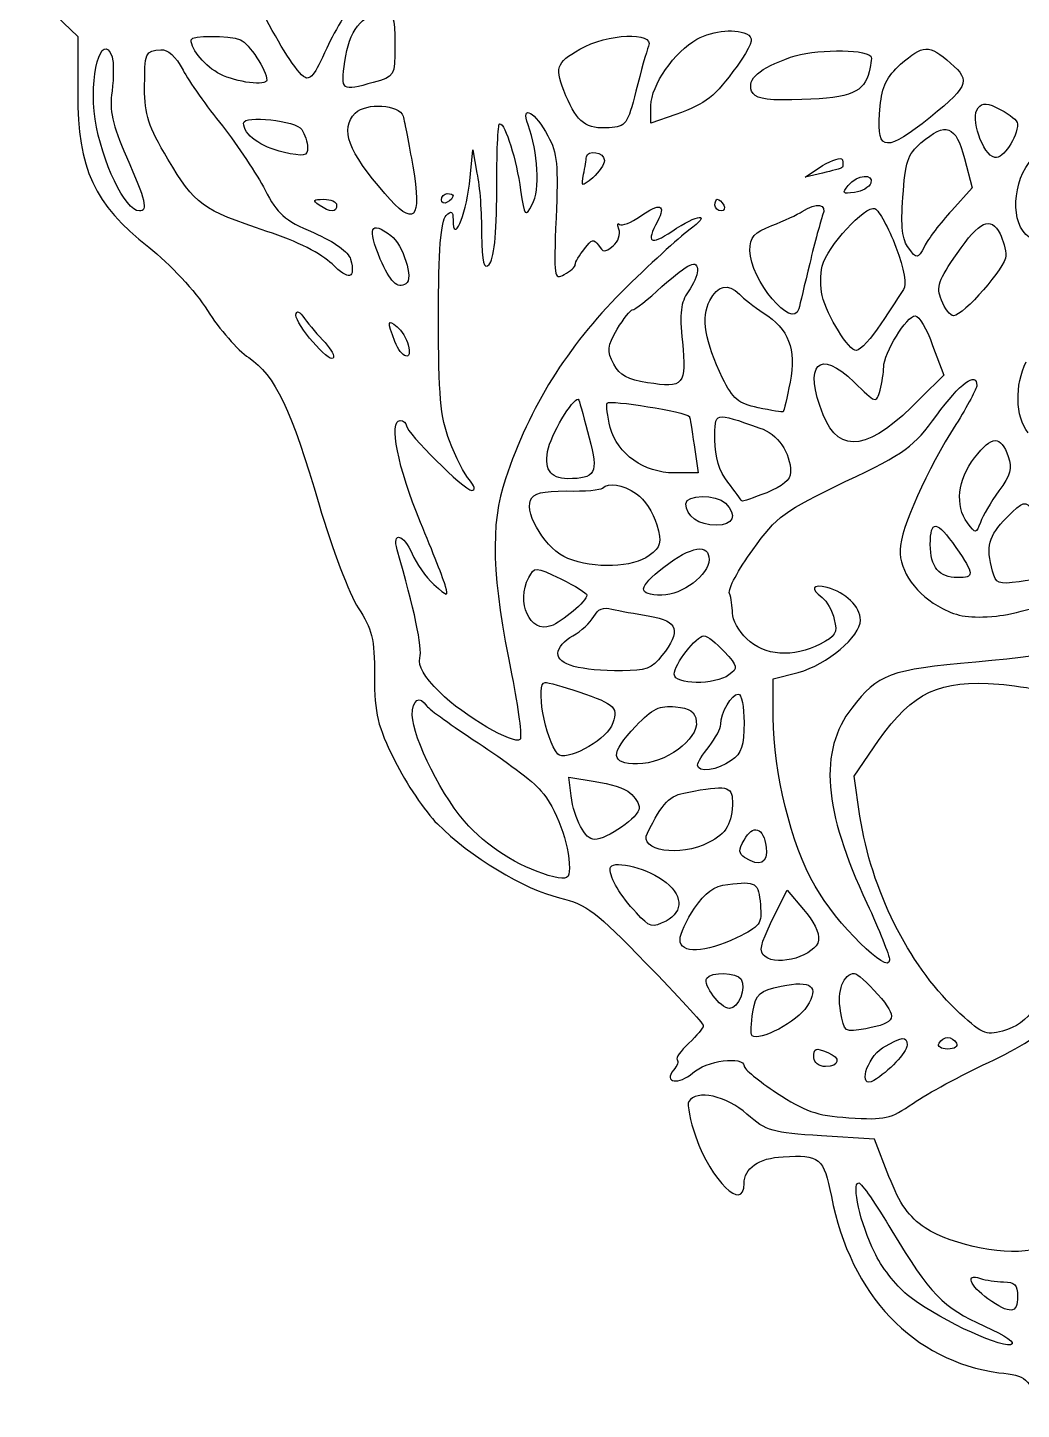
# Model space of a CAD drawing. Extents: x 5 to 315, y 92 to 398.
# Drawn here: x 15.2 to 63.4, y 127 to 194 of the extents above; entities that cross this region are included whole.
import ezdxf

# ---------------------------------------------------------------- set-up
doc = ezdxf.new("R2010")
doc.units = 0
doc.layers.get('0').update_dxf_attribs({"linetype": 'CONTINUOUS'})

msp = doc.modelspace()

# ---------------------------------------------------------------- linework, layer by layer
at = {"color": 1}
for points in [[(15.211778, 195.876333), (17.638889, 193.533889), (17.638889, 190.768111)], [(56.980667, 138.246556), (56.275111, 140.052778), (53.706889, 140.222111)]]:
    msp.add_lwpolyline(points, dxfattribs=at)
at = {"color": 7}
for points in [[(25.541111, 193.364556), (25.541111, 193.364556)], [(33.02, 193.110556), (33.02, 193.110556)], [(45.324889, 193.054111), (45.324889, 193.054111)], [(50.179111, 193.590333), (50.179111, 193.590333)], [(19.304, 192.546111), (19.304, 192.546111)], [(56.105778, 192.574333), (56.105778, 192.574333)], [(22.747111, 191.897), (22.747111, 191.897)], [(59.972222, 192.235667), (59.972222, 192.235667)], [(33.415111, 189.667444), (33.415111, 189.667444)], [(46.651333, 189.752111), (45.437778, 189.328778), (45.437778, 190.175444)], [(28.504444, 189.018333), (28.504444, 189.018333)], [(63.217778, 189.300556), (63.217778, 189.300556)], [(40.442444, 188.707889), (40.442444, 188.707889)], [(36.632444, 186.365444), (36.801778, 188.030556), (36.999333, 186.901667)], [(60.649556, 187.607222), (61.016444, 186.196111), (60.028667, 185.095444)], [(60.649556, 187.607222), (60.649556, 187.607222)], [(43.18, 187.522556), (43.18, 187.522556)], [(53.763333, 186.901667), (52.916667, 186.704111), (53.763333, 187.268556)], [(54.722889, 187.183889), (54.722889, 187.183889)], [(56.105778, 186.421889), (56.105778, 186.421889)], [(35.842222, 185.801), (35.842222, 185.801)], [(30.197778, 185.349444), (30.197778, 185.349444)], [(48.965556, 185.349444), (48.965556, 185.349444)], [(53.763333, 184.869667), (53.763333, 184.869667)], [(32.822444, 183.881889), (32.822444, 183.881889)], [(62.371111, 183.966556), (62.371111, 183.966556)], [(57.319333, 183.317444), (57.319333, 183.317444)], [(47.695556, 182.160333), (47.695556, 182.160333)], [(49.727556, 181.031444), (49.727556, 181.031444)], [(29.633333, 178.689), (29.633333, 178.689)], [(33.669111, 178.576111), (33.669111, 178.576111)], [(59.097333, 178.547889), (59.633556, 177.108556), (58.532889, 176.007889)], [(59.097333, 178.547889), (59.097333, 178.547889)], [(47.300444, 175.104778), (47.300444, 175.104778)], [(50.715333, 174.540333), (50.715333, 174.540333)], [(42.446222, 174.060556), (42.446222, 174.060556)], [(47.526222, 173.721889), (47.723778, 172.367222), (46.566667, 172.367222)], [(62.766222, 173.157444), (62.766222, 173.157444)], [(44.732222, 171.351222), (44.732222, 171.351222)], [(49.050222, 170.899667), (49.050222, 170.899667)], [(60.226222, 168.754778), (60.226222, 168.754778)], [(48.26, 168.162111), (48.26, 168.162111)], [(42.333333, 166.440556), (42.333333, 166.440556)], [(45.381333, 165.424556), (45.381333, 165.424556)], [(48.993778, 163.703), (48.993778, 163.703)], [(51.364444, 160.513889), (51.364444, 162.376556), (52.578, 162.687)], [(41.938222, 161.755667), (41.938222, 161.755667)], [(34.572222, 161.050111), (34.572222, 161.050111)], [(47.639111, 160.316333), (47.639111, 160.316333)], [(49.953333, 160.259889), (49.953333, 160.259889)], [(55.569556, 155.716111), (55.287333, 157.663444), (56.472667, 159.385)], [(41.571333, 156.703889), (41.458444, 157.607), (42.728444, 157.409444)], [(44.421778, 156.845), (44.421778, 156.845)], [(49.388889, 156.449889), (49.388889, 156.449889)], [(51.025778, 154.220333), (51.025778, 154.220333)], [(46.002222, 152.639889), (46.002222, 152.639889)], [(51.308, 150.664333), (52.041778, 152.131889), (52.832, 151.200556)], [(50.743556, 151.426333), (50.743556, 151.426333)], [(53.565778, 149.704778), (53.565778, 149.704778)], [(49.812222, 147.813889), (49.812222, 147.813889)], [(56.444444, 147.080111), (56.444444, 147.080111)], [(53.001333, 146.487444), (53.001333, 146.487444)], [(54.017333, 144.257889), (54.017333, 144.257889)], [(57.855556, 144.624778), (57.855556, 144.624778)], [(60.254444, 144.709444), (60.254444, 144.709444)], [(57.121778, 135.621889), (57.121778, 135.621889)], [(62.540444, 133.138333), (62.540444, 133.138333)]]:
    msp.add_lwpolyline(points, dxfattribs=at)
for points in [[(28.589111, 191.586556), (27.629556, 192.405), (25.230667, 197.174556), (24.722667, 199.234778)], [(31.326667, 195.594111), (30.846889, 195.057889), (30.141333, 193.872556), (29.718, 192.969444)], [(30.592889, 192.320333), (30.790444, 193.787889), (31.439556, 194.634556), (32.399111, 194.634556)], [(32.399111, 194.634556), (32.963556, 194.662778), (33.02, 194.549889), (33.02, 193.110556)], [(18.485556, 189.526333), (18.175111, 191.558333), (18.796, 193.872556), (19.304, 192.546111)], [(41.994667, 192.913), (43.321111, 193.675), (45.607111, 193.787889), (45.324889, 193.054111)], [(47.667333, 193.392778), (48.485778, 193.844333), (49.614667, 193.929), (50.179111, 193.590333)], [(23.142222, 193.364556), (23.142222, 193.590333), (24.948444, 193.590333), (25.541111, 193.364556)], [(24.553333, 191.699444), (23.819556, 192.066333), (23.142222, 192.884778), (23.142222, 193.364556)], [(25.541111, 193.364556), (25.936222, 193.195222), (26.811111, 191.868778), (26.811111, 191.417222)], [(29.718, 192.969444), (29.125333, 191.614778), (28.899556, 191.360778), (28.589111, 191.586556)], [(33.02, 193.110556), (33.02, 191.586556), (33.02, 191.586556), (31.975778, 191.304333)], [(45.324889, 193.054111), (45.212, 192.800111), (44.958, 191.840556), (44.704, 190.881)], [(45.437778, 190.175444), (45.437778, 191.163222), (46.594889, 192.800111), (47.667333, 193.392778)], [(50.179111, 193.590333), (50.433111, 193.421), (50.292, 193.054111), (49.614667, 192.094556)], [(57.545111, 192.179222), (58.645778, 193.138778), (58.899778, 193.167), (59.972222, 192.235667)], [(19.304, 192.546111), (19.388667, 192.292111), (19.388667, 191.558333), (19.304, 190.881)], [(20.884444, 191.022111), (20.884444, 192.771889), (20.912667, 192.828333), (21.674667, 192.884778)], [(21.674667, 192.884778), (22.013333, 192.913), (22.380222, 192.574333), (22.747111, 191.897)], [(31.975778, 191.304333), (30.423556, 190.852778), (30.395333, 190.881), (30.592889, 192.320333)], [(41.317333, 190.655222), (40.752889, 192.038111), (40.809333, 192.235667), (41.994667, 192.913)], [(50.320222, 190.881), (50.094444, 191.473667), (50.687111, 191.981667), (52.211111, 192.517889)], [(52.211111, 192.517889), (53.34, 192.913), (55.710667, 192.941222), (56.105778, 192.574333)], [(56.105778, 192.574333), (56.162222, 192.489667), (56.105778, 192.094556), (55.964667, 191.643)], [(22.747111, 191.897), (23.029333, 191.360778), (23.904222, 190.119), (24.666222, 189.187667)], [(26.811111, 191.417222), (26.811111, 191.106778), (25.343556, 191.304333), (24.553333, 191.699444)], [(49.614667, 192.094556), (48.514, 190.570556), (48.147111, 190.288333), (46.651333, 189.752111)], [(55.964667, 191.643), (55.654222, 190.739889), (54.976889, 190.514111), (52.267556, 190.457667)], [(56.557333, 190.147222), (56.642, 191.106778), (56.867778, 191.586556), (57.545111, 192.179222)], [(59.972222, 192.235667), (60.988222, 191.360778), (60.847111, 191.078556), (58.589333, 189.300556)], [(22.013333, 187.579), (21.053778, 189.187667), (20.884444, 189.723889), (20.884444, 191.022111)], [(19.304, 190.881), (19.162889, 189.921444), (19.304, 189.300556), (20.009556, 187.691889)], [(31.100889, 189.808556), (31.637111, 190.344778), (33.245778, 190.231889), (33.415111, 189.667444)], [(39.482889, 189.244111), (39.087778, 190.288333), (39.849778, 189.865), (40.442444, 188.707889)], [(43.405778, 189.103), (42.333333, 189.018333), (41.853556, 189.357), (41.317333, 190.655222)], [(44.704, 190.881), (44.308889, 189.272333), (44.224222, 189.159444), (43.405778, 189.103)], [(52.267556, 190.457667), (50.884667, 190.429444), (50.461333, 190.542333), (50.320222, 190.881)], [(61.298667, 190.062556), (61.524444, 190.344778), (61.750222, 190.316556), (62.399333, 189.977889)], [(25.682222, 189.328778), (25.682222, 189.723889), (28.250444, 189.441667), (28.504444, 189.018333)], [(32.540222, 185.913889), (30.762222, 187.945889), (30.338889, 189.046556), (31.100889, 189.808556)], [(33.415111, 189.667444), (33.499778, 189.385222), (33.697333, 188.284556), (33.894889, 187.240333)], [(58.589333, 189.300556), (56.726667, 187.861222), (56.331556, 188.030556), (56.557333, 190.147222)], [(62.117111, 187.663667), (61.524444, 187.776556), (60.903556, 189.611), (61.298667, 190.062556)], [(62.399333, 189.977889), (62.850889, 189.752111), (63.217778, 189.441667), (63.217778, 189.300556)], [(20.630444, 185.067222), (19.953111, 185.067222), (18.796, 187.466111), (18.485556, 189.526333)], [(24.666222, 189.187667), (25.4, 188.228111), (26.331333, 186.845222), (26.726444, 186.083222)], [(27.601333, 187.917667), (26.528889, 188.171667), (25.682222, 188.764333), (25.682222, 189.328778)], [(28.504444, 189.018333), (28.645556, 188.792556), (28.786667, 188.397444), (28.786667, 188.143444)], [(37.958889, 186.055), (37.958889, 187.833), (38.015333, 189.300556), (38.1, 189.300556)], [(38.1, 189.300556), (38.382222, 189.300556), (38.918444, 187.522556), (39.116, 186.083222)], [(39.680444, 185.377667), (40.075556, 186.083222), (39.962667, 187.917667), (39.482889, 189.244111)], [(58.532889, 188.369222), (59.746444, 189.413444), (60.226222, 189.215889), (60.649556, 187.607222)], [(63.217778, 189.300556), (63.217778, 188.623222), (62.512222, 187.579), (62.117111, 187.663667)], [(40.442444, 188.707889), (40.894, 187.889444), (40.950444, 187.268556), (40.837556, 184.728556)], [(57.658, 185.744556), (57.770889, 187.437889), (57.883778, 187.804778), (58.532889, 188.369222)], [(20.009556, 187.691889), (20.940889, 185.575222), (21.053778, 185.067222), (20.630444, 185.067222)], [(28.786667, 188.143444), (28.786667, 187.720111), (28.617333, 187.691889), (27.601333, 187.917667)], [(42.164, 186.845222), (42.248667, 187.183889), (42.305111, 187.550778), (42.305111, 187.691889)], [(42.305111, 187.691889), (42.361556, 188.058778), (43.18, 187.917667), (43.18, 187.522556)], [(53.763333, 187.268556), (54.243111, 187.550778), (54.666444, 187.691889), (54.722889, 187.550778)], [(63.782222, 183.797222), (62.850889, 184.389889), (62.935556, 186.534778), (63.951556, 187.635444)], [(26.811111, 184.079444), (23.678444, 185.123667), (23.311556, 185.377667), (22.013333, 187.579)], [(33.894889, 187.240333), (34.346444, 184.615667), (33.951333, 184.248778), (32.540222, 185.913889)], [(43.18, 187.522556), (43.18, 187.325), (42.926, 186.958111), (42.615556, 186.675889)], [(54.722889, 187.183889), (54.666444, 187.127444), (54.214889, 187.014556), (53.763333, 186.901667)], [(54.722889, 187.550778), (54.751111, 187.409667), (54.751111, 187.240333), (54.722889, 187.183889)], [(35.842222, 184.643889), (35.842222, 183.430333), (36.434889, 184.785), (36.632444, 186.365444)], [(36.999333, 186.901667), (37.140444, 186.280778), (37.225111, 184.954333), (37.225111, 183.938333)], [(42.615556, 186.675889), (42.079333, 186.224333), (42.051111, 186.224333), (42.164, 186.845222)], [(55.315556, 185.970333), (54.722889, 185.885667), (54.694667, 185.913889), (55.005111, 186.309)], [(55.005111, 186.309), (55.456667, 186.845222), (56.246889, 186.901667), (56.105778, 186.421889)], [(56.105778, 186.421889), (56.021111, 186.224333), (55.682444, 185.998556), (55.315556, 185.970333)], [(26.726444, 186.083222), (27.319111, 184.926111), (27.657778, 184.615667), (29.068889, 184.023)], [(29.351111, 185.349444), (29.012444, 185.575222), (29.040667, 185.631667), (29.576889, 185.631667)], [(29.576889, 185.631667), (29.915556, 185.631667), (30.197778, 185.518778), (30.197778, 185.349444)], [(35.277778, 185.603444), (35.277778, 185.772778), (35.418889, 185.913889), (35.56, 185.913889)], [(35.56, 185.490556), (35.418889, 185.405889), (35.277778, 185.462333), (35.277778, 185.603444)], [(35.56, 185.913889), (35.729333, 185.913889), (35.842222, 185.857444), (35.842222, 185.801)], [(35.842222, 185.801), (35.842222, 185.716333), (35.729333, 185.575222), (35.56, 185.490556)], [(37.592, 182.470778), (37.817778, 182.696556), (37.958889, 183.881889), (37.958889, 186.055)], [(39.116, 186.083222), (39.313556, 184.785), (39.341778, 184.756778), (39.680444, 185.377667)], [(48.542222, 185.349444), (48.542222, 185.518778), (48.598667, 185.631667), (48.655111, 185.631667)], [(48.655111, 185.631667), (48.739778, 185.631667), (48.880889, 185.518778), (48.965556, 185.349444)], [(57.940222, 183.261), (57.629778, 183.656111), (57.545111, 184.305222), (57.658, 185.744556)], [(30.197778, 185.349444), (30.197778, 184.982556), (29.887333, 184.982556), (29.351111, 185.349444)], [(35.503556, 184.841444), (35.757556, 185.095444), (35.842222, 185.067222), (35.842222, 184.643889)], [(44.929778, 184.813222), (45.861111, 185.490556), (46.199778, 185.377667), (45.748222, 184.559222)], [(46.453778, 184.079444), (47.723778, 184.954333), (48.457556, 184.982556), (47.272222, 184.135889)], [(48.852667, 185.067222), (48.683333, 185.067222), (48.542222, 185.208333), (48.542222, 185.349444)], [(48.965556, 185.349444), (49.050222, 185.208333), (48.993778, 185.067222), (48.852667, 185.067222)], [(51.308, 184.361667), (51.872444, 184.587444), (52.549778, 184.897889), (52.775556, 185.039)], [(52.775556, 185.039), (53.481111, 185.490556), (53.989111, 185.405889), (53.763333, 184.869667)], [(53.735111, 182.386111), (53.989111, 183.345667), (55.823556, 185.349444), (56.303333, 185.180111)], [(56.303333, 185.180111), (56.500889, 185.095444), (56.952444, 184.248778), (57.319333, 183.317444)], [(60.028667, 185.095444), (59.464222, 184.474556), (58.871556, 183.712556), (58.702222, 183.345667)], [(32.314444, 182.724778), (31.665333, 184.277), (31.834667, 184.615667), (32.822444, 183.881889)], [(35.136667, 179.902556), (35.136667, 183.176333), (35.249556, 184.587444), (35.503556, 184.841444)], [(40.837556, 184.728556), (40.724667, 181.821667), (40.724667, 181.708778), (41.232667, 181.991)], [(43.885556, 184.192333), (43.800889, 184.418111), (43.800889, 184.531), (43.913778, 184.418111)], [(43.913778, 184.418111), (44.026667, 184.333444), (44.478222, 184.502778), (44.929778, 184.813222)], [(45.748222, 184.559222), (45.183778, 183.515), (45.409556, 183.373889), (46.453778, 184.079444)], [(50.235556, 183.148111), (50.235556, 183.797222), (50.433111, 184.023), (51.308, 184.361667)], [(53.763333, 184.869667), (53.678667, 184.587444), (53.368222, 183.543222), (53.142444, 182.527222)], [(60.282667, 183.007), (61.383333, 184.587444), (61.891333, 184.841444), (62.371111, 183.966556)], [(29.972, 182.499), (29.492222, 182.978778), (28.278667, 183.599667), (26.811111, 184.079444)], [(29.068889, 184.023), (30.141333, 183.543222), (30.762222, 183.091667), (30.875111, 182.724778)], [(32.822444, 183.881889), (33.415111, 183.430333), (33.951333, 181.765222), (33.556222, 181.539444)], [(37.225111, 183.938333), (37.253333, 182.527222), (37.338, 182.216778), (37.592, 182.470778)], [(42.220444, 183.232778), (42.559111, 183.712556), (42.672, 183.712556), (42.897778, 183.402111)], [(43.603333, 183.373889), (43.857333, 183.571444), (43.970222, 183.938333), (43.885556, 184.192333)], [(47.272222, 184.135889), (46.820667, 183.797222), (45.324889, 182.442556), (43.998444, 181.116111)], [(62.371111, 183.966556), (62.512222, 183.656111), (62.653333, 183.176333), (62.653333, 182.894111)], [(41.768889, 182.470778), (41.768889, 182.583667), (41.966444, 182.922333), (42.220444, 183.232778)], [(42.897778, 183.402111), (43.095333, 183.063444), (43.208222, 183.035222), (43.603333, 183.373889)], [(52.606222, 180.325889), (52.324, 179.253444), (50.235556, 181.737), (50.235556, 183.148111)], [(57.319333, 183.317444), (57.714444, 182.216778), (57.855556, 181.483), (57.686222, 181.257222)], [(58.702222, 183.345667), (58.363556, 182.724778), (58.335333, 182.724778), (57.940222, 183.261)], [(59.520667, 180.749222), (59.266667, 181.398333), (59.379556, 181.708778), (60.282667, 183.007)], [(30.875111, 182.724778), (31.129111, 181.765222), (30.790444, 181.680556), (29.972, 182.499)], [(33.556222, 181.539444), (33.161111, 181.257222), (32.766, 181.652333), (32.314444, 182.724778)], [(41.232667, 181.991), (41.543111, 182.132111), (41.768889, 182.357889), (41.768889, 182.470778)], [(45.974, 181.398333), (47.300444, 182.583667), (47.695556, 182.753), (47.695556, 182.160333)], [(53.142444, 182.527222), (52.888444, 181.511222), (52.662667, 180.523444), (52.606222, 180.325889)], [(53.735111, 180.975), (53.650444, 181.370111), (53.650444, 181.991), (53.735111, 182.386111)], [(62.653333, 182.894111), (62.653333, 182.357889), (60.593111, 179.987222), (60.113333, 179.987222)], [(47.695556, 182.160333), (47.695556, 181.962778), (47.498, 181.511222), (47.244, 181.144333)], [(43.998444, 181.116111), (41.402, 178.519667), (39.539333, 175.556333), (38.382222, 172.085)], [(44.534667, 180.269444), (44.647556, 180.269444), (45.296667, 180.777444), (45.974, 181.398333)], [(47.244, 181.144333), (46.877111, 180.636333), (46.820667, 180.128333), (46.961778, 178.717222)], [(48.288222, 180.721), (48.683333, 181.483), (49.163111, 181.567667), (49.727556, 181.031444)], [(49.727556, 181.031444), (49.925111, 180.833889), (50.461333, 180.410556), (50.884667, 180.128333)], [(55.400222, 178.293889), (55.033333, 178.293889), (53.989111, 179.959), (53.735111, 180.975)], [(57.686222, 181.257222), (57.545111, 181.059667), (57.065333, 180.297667), (56.585556, 179.592111)], [(28.222222, 180.015444), (28.250444, 180.269444), (28.391556, 180.213), (28.645556, 179.846111)], [(43.800889, 179.338111), (44.111333, 179.846111), (44.45, 180.269444), (44.534667, 180.269444)], [(48.909111, 176.967444), (48.062444, 178.717222), (47.864889, 179.930778), (48.288222, 180.721)], [(60.113333, 179.987222), (59.944, 179.987222), (59.69, 180.325889), (59.520667, 180.749222)], [(30.028444, 177.927), (29.802667, 177.701222), (28.222222, 179.563889), (28.222222, 180.015444)], [(28.645556, 179.846111), (28.871333, 179.535667), (29.322889, 178.999444), (29.633333, 178.689)], [(33.02, 178.745444), (32.653111, 179.705), (32.653111, 179.846111), (33.132889, 179.451)], [(35.672889, 173.919444), (35.221333, 175.076556), (35.136667, 176.120778), (35.136667, 179.902556)], [(50.884667, 180.128333), (52.126444, 179.338111), (52.493333, 178.378556), (52.182889, 176.769889)], [(56.585556, 179.592111), (56.134, 178.886556), (55.597778, 178.322111), (55.400222, 178.293889)], [(56.726667, 177.503667), (56.726667, 178.181), (57.855556, 179.987222), (58.250667, 179.987222)], [(58.250667, 179.987222), (58.448222, 179.987222), (58.815111, 179.338111), (59.097333, 178.547889)], [(33.132889, 179.451), (33.358667, 179.281667), (33.584444, 178.858333), (33.669111, 178.576111)], [(43.631556, 177.644778), (43.292889, 178.293889), (43.321111, 178.491444), (43.800889, 179.338111)], [(29.633333, 178.689), (29.943778, 178.350333), (30.113111, 178.011667), (30.028444, 177.927)], [(33.669111, 178.576111), (33.894889, 177.757667), (33.330444, 177.898778), (33.02, 178.745444)], [(46.961778, 178.717222), (47.159333, 176.628778), (47.046444, 176.459444), (45.268444, 176.741667)], [(53.791556, 175.189444), (52.803778, 177.644778), (53.594, 178.435), (55.287333, 176.769889)], [(45.268444, 176.741667), (44.308889, 176.882778), (43.942, 177.080333), (43.631556, 177.644778)], [(63.725778, 174.314556), (63.104889, 175.104778), (63.076667, 176.628778), (63.641111, 177.757667)], [(50.630667, 175.528111), (49.671111, 175.725667), (49.417111, 175.951444), (48.909111, 176.967444)], [(56.557333, 176.374778), (56.642, 176.741667), (56.726667, 177.249667), (56.726667, 177.503667)], [(59.294889, 175.161222), (60.423778, 176.713444), (61.242222, 177.306111), (61.242222, 176.600556)], [(40.470667, 173.580778), (40.696444, 174.455667), (41.825333, 176.233667), (41.938222, 175.895)], [(52.182889, 176.769889), (52.041778, 176.007889), (51.900667, 175.358778), (51.844222, 175.330556)], [(55.287333, 176.769889), (56.359778, 175.725667), (56.359778, 175.725667), (56.557333, 176.374778)], [(61.242222, 176.600556), (61.242222, 176.459444), (60.790667, 175.612778), (60.226222, 174.709667)], [(41.938222, 175.895), (41.994667, 175.753889), (42.220444, 174.907222), (42.446222, 174.060556)], [(43.462222, 174.568556), (43.321111, 175.133), (43.264667, 175.641), (43.321111, 175.753889)], [(43.321111, 175.753889), (43.434, 175.923222), (47.131111, 175.330556), (47.300444, 175.104778)], [(58.532889, 176.007889), (56.049333, 173.439667), (54.581778, 173.213889), (53.791556, 175.189444)], [(34.261778, 169.968333), (33.161111, 172.621222), (32.709556, 174.907222), (33.274, 174.907222)], [(33.274, 174.907222), (33.443333, 174.907222), (33.584444, 174.794333), (33.584444, 174.653222)], [(47.300444, 175.104778), (47.328667, 175.076556), (47.441556, 174.455667), (47.526222, 173.721889)], [(48.542222, 173.975889), (48.542222, 175.358778), (48.457556, 175.330556), (50.715333, 174.540333)], [(51.844222, 175.330556), (51.816, 175.302333), (51.279778, 175.387), (50.630667, 175.528111)], [(54.864, 171.943889), (57.827333, 173.355), (58.166, 173.609), (59.294889, 175.161222)], [(33.584444, 174.653222), (33.584444, 174.314556), (36.378444, 171.520556), (36.745333, 171.520556)], [(46.566667, 172.367222), (45.099111, 172.367222), (43.829111, 173.270333), (43.462222, 174.568556)], [(50.715333, 174.540333), (51.590222, 174.258111), (52.211111, 173.355), (52.211111, 172.395444)], [(60.226222, 174.709667), (58.843333, 172.564778), (57.545111, 169.657889), (57.516889, 168.641889)], [(61.129333, 173.101), (61.976, 174.201667), (62.399333, 174.201667), (62.766222, 173.157444)], [(36.632444, 172.028556), (36.406667, 172.282556), (35.955111, 173.157444), (35.672889, 173.919444)], [(41.402, 172.085), (40.527111, 172.085), (40.216667, 172.593), (40.470667, 173.580778)], [(42.446222, 174.060556), (42.897778, 172.339), (42.756667, 172.085), (41.402, 172.085)], [(49.163111, 171.915667), (48.739778, 172.451889), (48.542222, 173.129222), (48.542222, 173.975889)], [(60.790667, 169.940111), (60.169778, 170.786778), (60.310889, 172.028556), (61.129333, 173.101)], [(62.766222, 173.157444), (62.963778, 172.593), (62.879111, 172.254333), (62.314667, 171.492333)], [(52.211111, 172.395444), (52.211111, 172.028556), (51.816, 171.718111), (51.054, 171.407667)], [(36.745333, 171.520556), (36.942889, 171.520556), (36.886444, 171.718111), (36.632444, 172.028556)], [(38.382222, 172.085), (37.620222, 169.883667), (37.733111, 167.230778), (38.692667, 162.545889)], [(41.345556, 171.492333), (42.220444, 171.464111), (43.010667, 171.548778), (43.095333, 171.633444)], [(43.095333, 171.633444), (43.405778, 171.915667), (44.026667, 171.831), (44.732222, 171.351222)], [(49.840444, 171.012556), (49.812222, 171.069), (49.501778, 171.464111), (49.163111, 171.915667)], [(50.376667, 168.641889), (51.562, 170.278778), (51.872444, 170.504556), (54.864, 171.943889)], [(41.402, 168.218556), (40.386, 168.641889), (39.313556, 170.335222), (39.595778, 171.040778)], [(39.595778, 171.040778), (39.736889, 171.379444), (40.160222, 171.492333), (41.345556, 171.492333)], [(44.732222, 171.351222), (45.127333, 171.097222), (45.550667, 170.448111), (45.72, 169.855444)], [(47.131111, 170.871444), (47.131111, 171.323), (48.598667, 171.351222), (49.050222, 170.899667)], [(48.598667, 169.827222), (47.752, 169.827222), (47.131111, 170.278778), (47.131111, 170.871444)], [(49.050222, 170.899667), (49.642889, 170.307), (49.445333, 169.827222), (48.598667, 169.827222)], [(51.054, 171.407667), (50.404889, 171.153667), (49.868667, 170.956111), (49.840444, 171.012556)], [(62.314667, 171.492333), (61.919556, 170.956111), (61.524444, 170.278778), (61.411556, 169.968333)], [(62.681556, 170.194111), (63.528222, 171.040778), (63.584667, 171.040778), (63.951556, 170.532778)], [(62.004222, 167.597667), (61.665556, 168.811222), (61.806667, 169.291), (62.681556, 170.194111)], [(33.132889, 168.641889), (32.878889, 169.545), (33.443333, 169.403889), (33.866667, 168.444333)], [(35.475333, 166.863889), (35.390667, 167.174333), (34.854444, 168.557222), (34.261778, 169.968333)], [(45.72, 169.855444), (45.974, 168.952333), (45.917556, 168.783), (45.353111, 168.359667)], [(58.984444, 168.895889), (58.984444, 170.109444), (59.294889, 170.081222), (60.226222, 168.754778)], [(61.411556, 169.968333), (61.214, 169.403889), (61.185778, 169.403889), (60.790667, 169.940111)], [(46.058667, 167.795222), (47.413333, 168.839444), (48.26, 168.952333), (48.26, 168.162111)], [(60.310889, 167.287222), (59.407778, 167.287222), (58.984444, 167.795222), (58.984444, 168.895889)], [(64.685333, 168.895889), (65.080444, 167.597667), (64.854667, 167.287222), (63.302444, 167.089667)], [(34.233556, 163.392556), (34.374667, 163.872333), (33.951333, 165.791444), (33.132889, 168.641889)], [(33.866667, 168.444333), (34.036, 167.992778), (34.515778, 167.315444), (34.910889, 166.948556)], [(45.353111, 168.359667), (44.591111, 167.767), (42.672, 167.710556), (41.402, 168.218556)], [(49.247778, 166.525222), (49.163111, 166.722778), (49.671111, 167.682333), (50.376667, 168.641889)], [(57.516889, 168.641889), (57.488667, 167.597667), (58.307111, 166.440556), (59.577111, 165.791444)], [(60.226222, 168.754778), (61.129333, 167.428333), (61.129333, 167.287222), (60.310889, 167.287222)], [(62.201778, 165.424556), (63.782222, 165.593889), (68.58, 167.174333), (71.345778, 168.500778)], [(39.511111, 167.287222), (39.793333, 167.823444), (39.821556, 167.823444), (41.063333, 167.230778)], [(45.974, 166.440556), (44.760444, 166.440556), (44.788667, 166.807444), (46.058667, 167.795222)], [(48.26, 168.162111), (48.26, 167.428333), (46.961778, 166.440556), (45.974, 166.440556)], [(63.302444, 167.089667), (62.286444, 166.948556), (62.145333, 167.005), (62.004222, 167.597667)], [(34.910889, 166.948556), (35.588222, 166.355889), (35.616444, 166.355889), (35.475333, 166.863889)], [(40.583556, 164.944778), (39.567556, 164.577889), (38.890222, 166.101889), (39.511111, 167.287222)], [(41.063333, 167.230778), (41.768889, 166.892111), (42.333333, 166.525222), (42.333333, 166.440556)], [(53.989111, 166.807444), (53.255333, 166.976778), (53.142444, 166.779222), (53.735111, 166.327667)], [(42.333333, 166.440556), (42.333333, 166.158333), (41.119778, 165.142333), (40.583556, 164.944778)], [(49.388889, 165.565667), (49.388889, 165.876111), (49.332444, 166.299444), (49.247778, 166.525222)], [(53.735111, 166.327667), (53.960889, 166.158333), (54.243111, 165.678556), (54.327778, 165.255222)], [(55.597778, 165.227), (55.597778, 165.876111), (54.864, 166.581667), (53.989111, 166.807444)], [(42.672, 165.396333), (42.841333, 165.763222), (43.151778, 165.876111), (43.546889, 165.763222)], [(43.546889, 165.763222), (43.885556, 165.678556), (44.704, 165.537444), (45.381333, 165.424556)], [(50.094444, 164.323889), (49.699333, 164.690778), (49.388889, 165.255222), (49.388889, 165.565667)], [(59.577111, 165.791444), (60.310889, 165.396333), (60.903556, 165.311667), (62.201778, 165.424556)], [(41.656, 164.465), (42.051111, 164.690778), (42.502667, 165.114111), (42.672, 165.396333)], [(45.381333, 165.424556), (46.764222, 165.198778), (46.905333, 164.690778), (45.974, 163.505444)], [(52.578, 162.687), (53.989111, 163.082111), (55.597778, 164.436778), (55.597778, 165.227)], [(54.327778, 165.255222), (54.497111, 164.606111), (54.384222, 164.436778), (53.650444, 164.069889)], [(69.200889, 165.029444), (66.914889, 163.900556), (65.588444, 163.590111), (61.185778, 163.195)], [(40.922222, 163.618333), (40.922222, 163.872333), (41.260889, 164.267444), (41.656, 164.465)], [(46.566667, 162.602333), (46.566667, 163.082111), (47.639111, 164.465), (48.006, 164.465)], [(48.006, 164.465), (48.175333, 164.465), (48.598667, 164.126333), (48.993778, 163.703)], [(53.650444, 164.069889), (52.352222, 163.392556), (50.912889, 163.477222), (50.094444, 164.323889)], [(44.054889, 162.771667), (41.966444, 162.771667), (40.922222, 163.053889), (40.922222, 163.618333)], [(45.974, 163.505444), (45.494222, 162.884556), (45.155556, 162.771667), (44.054889, 162.771667)], [(48.993778, 163.703), (49.671111, 162.969222), (49.671111, 162.912778), (49.219556, 162.574111)], [(35.193111, 161.727444), (34.402889, 162.517667), (34.148889, 162.997444), (34.233556, 163.392556)], [(61.185778, 163.195), (57.008889, 162.828111), (56.444444, 162.602333), (55.174444, 160.965444)], [(38.692667, 162.545889), (39.003111, 160.937222), (39.200667, 159.554333), (39.087778, 159.441444)], [(40.922222, 158.735889), (40.301333, 159.413222), (39.821556, 162.207222), (40.301333, 162.207222)], [(40.301333, 162.207222), (40.442444, 162.207222), (41.176222, 162.009667), (41.938222, 161.755667)], [(49.219556, 162.574111), (48.542222, 162.066111), (46.566667, 162.094333), (46.566667, 162.602333)], [(56.472667, 159.385), (58.166, 161.755667), (59.407778, 162.348333), (62.314667, 162.122556)], [(33.866667, 160.626778), (33.866667, 161.360556), (34.233556, 161.614556), (34.572222, 161.050111)], [(39.087778, 159.441444), (38.805556, 159.159222), (36.378444, 160.570333), (35.193111, 161.727444)], [(41.938222, 161.755667), (43.744444, 161.134778), (43.913778, 160.965444), (43.518667, 160.090556)], [(48.824444, 160.175222), (48.824444, 160.739667), (49.360667, 161.642778), (49.671111, 161.642778)], [(49.671111, 161.642778), (49.840444, 161.642778), (49.953333, 161.021889), (49.953333, 160.259889)], [(62.314667, 162.122556), (63.528222, 162.037889), (65.560222, 161.614556), (66.886667, 161.191222)], [(34.572222, 161.050111), (34.685111, 160.909), (35.814, 160.090556), (37.055778, 159.272111)], [(44.704, 160.090556), (45.522444, 160.937222), (45.861111, 161.106556), (46.623111, 161.021889)], [(46.623111, 161.021889), (47.328667, 160.965444), (47.582667, 160.796111), (47.639111, 160.316333)], [(55.174444, 160.965444), (53.565778, 158.877), (53.791556, 156.026556), (55.908222, 151.511)], [(36.604222, 155.236333), (35.390667, 156.506333), (33.866667, 159.526111), (33.866667, 160.626778)], [(47.639111, 160.316333), (47.752, 159.441444), (46.115111, 158.256111), (44.788667, 158.256111)], [(48.26, 159.102778), (48.570444, 159.497889), (48.824444, 159.977667), (48.824444, 160.175222)], [(49.953333, 160.259889), (49.953333, 159.131), (49.840444, 158.764111), (49.332444, 158.425444)], [(53.396444, 152.329444), (52.211111, 154.417889), (51.392667, 157.804556), (51.364444, 160.513889)], [(43.518667, 160.090556), (43.151778, 159.328556), (41.289111, 158.340778), (40.922222, 158.735889)], [(44.788667, 158.256111), (43.462222, 158.256111), (43.434, 158.735889), (44.704, 160.090556)], [(37.055778, 159.272111), (38.325778, 158.453667), (39.708667, 157.409444), (40.103778, 156.957889)], [(47.695556, 158.199667), (47.695556, 158.312556), (47.949556, 158.707667), (48.26, 159.102778)], [(49.332444, 158.425444), (48.683333, 157.945667), (47.695556, 157.804556), (47.695556, 158.199667)], [(40.103778, 156.957889), (40.837556, 156.139444), (41.486667, 154.361444), (41.486667, 153.204333)], [(42.728444, 157.409444), (43.434, 157.296556), (44.196, 157.070778), (44.421778, 156.845)], [(44.421778, 156.845), (44.675778, 156.647444), (44.873333, 156.308778), (44.873333, 156.111222)], [(45.268444, 154.897667), (46.002222, 156.393444), (46.340889, 156.732111), (47.187556, 156.873222)], [(47.187556, 156.873222), (49.078444, 157.240111), (49.388889, 157.183667), (49.388889, 156.449889)], [(42.700222, 154.587222), (42.248667, 154.587222), (41.712444, 155.575), (41.571333, 156.703889)], [(44.873333, 156.111222), (44.873333, 155.687889), (43.292889, 154.587222), (42.700222, 154.587222)], [(49.388889, 156.449889), (49.388889, 155.377444), (49.106667, 154.869444), (48.231778, 154.446111)], [(60.198, 146.374556), (57.912, 148.547667), (56.134, 152.131889), (55.569556, 155.716111)], [(40.724667, 152.781), (39.313556, 153.119667), (37.704889, 154.079222), (36.604222, 155.236333)], [(48.231778, 154.446111), (46.848889, 153.712333), (44.816889, 154.051), (45.268444, 154.897667)], [(49.953333, 154.559), (50.376667, 155.349222), (50.912889, 155.179889), (51.025778, 154.220333)], [(49.981556, 153.712333), (49.699333, 153.909889), (49.671111, 154.079222), (49.953333, 154.559)], [(51.025778, 154.220333), (51.110444, 153.430111), (50.743556, 153.232556), (49.981556, 153.712333)], [(43.462222, 153.176111), (43.462222, 153.627667), (45.099111, 153.260778), (46.002222, 152.639889)], [(41.486667, 153.204333), (41.486667, 152.696333), (41.373778, 152.639889), (40.724667, 152.781)], [(44.732222, 151.031222), (43.942, 151.877889), (43.462222, 152.696333), (43.462222, 153.176111)], [(46.002222, 152.639889), (46.99, 151.934333), (47.046444, 151.115889), (46.171556, 150.636111)], [(47.554444, 151.257), (48.062444, 152.019), (48.485778, 152.329444), (49.163111, 152.414111)], [(49.163111, 152.414111), (50.546, 152.583444), (50.658889, 152.498778), (50.743556, 151.426333)], [(57.008889, 148.745222), (57.008889, 147.955), (54.412444, 150.523222), (53.396444, 152.329444)], [(50.743556, 151.426333), (50.828222, 150.495), (50.743556, 150.382111), (49.586444, 149.817667)], [(55.908222, 151.511), (56.500889, 150.212778), (57.008889, 148.971), (57.008889, 148.745222)], [(46.171556, 150.636111), (45.494222, 150.297444), (45.381333, 150.325667), (44.732222, 151.031222)], [(46.848889, 149.733), (46.848889, 149.987), (47.159333, 150.692556), (47.554444, 151.257)], [(52.832, 151.200556), (53.311778, 150.664333), (53.622222, 150.071667), (53.565778, 149.704778)], [(50.969333, 148.914556), (50.658889, 149.168556), (50.743556, 149.479), (51.308, 150.664333)], [(49.586444, 149.817667), (48.062444, 149.083889), (46.848889, 149.027444), (46.848889, 149.733)], [(53.565778, 149.704778), (53.452889, 148.971), (51.590222, 148.406556), (50.969333, 148.914556)], [(65.165111, 149.337889), (64.459556, 146.628556), (63.810444, 145.669), (62.484, 145.302111)], [(48.147111, 147.870333), (48.344667, 148.180778), (49.614667, 148.152556), (49.812222, 147.813889)], [(54.638222, 146.261667), (54.440667, 147.249444), (54.779333, 148.096111), (55.315556, 148.096111)], [(55.315556, 148.096111), (55.428444, 148.096111), (55.936444, 147.644556), (56.444444, 147.080111)], [(49.247778, 146.402778), (48.796222, 146.402778), (47.949556, 147.531667), (48.147111, 147.870333)], [(49.812222, 147.813889), (50.066222, 147.390556), (49.699333, 146.402778), (49.247778, 146.402778)], [(50.376667, 146.233444), (50.546, 147.136556), (50.687111, 147.249444), (51.759556, 147.475222)], [(51.759556, 147.475222), (53.227111, 147.785667), (53.622222, 147.475222), (53.001333, 146.487444)], [(56.444444, 147.080111), (57.432222, 145.951222), (57.347556, 145.697222), (55.851778, 145.415)], [(50.348444, 145.076333), (50.263778, 145.161), (50.292, 145.669), (50.376667, 146.233444)], [(53.001333, 146.487444), (52.578, 145.781889), (50.658889, 144.765889), (50.348444, 145.076333)], [(55.851778, 145.415), (54.835778, 145.217444), (54.807556, 145.245667), (54.638222, 146.261667)], [(62.484, 145.302111), (61.665556, 145.076333), (61.468, 145.161), (60.198, 146.374556)], [(56.670222, 144.483667), (57.629778, 145.048111), (57.855556, 145.076333), (57.855556, 144.624778)], [(59.407778, 144.709444), (59.492444, 144.878778), (59.69, 144.991667), (59.831111, 144.991667)], [(59.831111, 144.991667), (59.972222, 144.991667), (60.169778, 144.878778), (60.254444, 144.709444)], [(53.34, 144.003889), (53.34, 144.483667), (53.396444, 144.511889), (54.017333, 144.257889)], [(54.017333, 144.257889), (54.666444, 144.003889), (54.581778, 143.580556), (53.904444, 143.580556)], [(56.246889, 142.903222), (55.456667, 142.451667), (55.88, 144.003889), (56.670222, 144.483667)], [(57.855556, 144.624778), (57.855556, 144.257889), (56.952444, 143.326556), (56.246889, 142.903222)], [(59.831111, 144.427222), (59.492444, 144.427222), (59.323111, 144.568333), (59.407778, 144.709444)], [(60.254444, 144.709444), (60.339111, 144.568333), (60.169778, 144.427222), (59.831111, 144.427222)], [(53.904444, 143.580556), (53.594, 143.580556), (53.34, 143.778111), (53.34, 144.003889)], [(56.275111, 134.577667), (55.597778, 135.932333), (55.146222, 137.936111), (55.513111, 137.936111)], [(55.513111, 137.936111), (55.654222, 137.936111), (56.359778, 136.891889), (57.121778, 135.621889)], [(57.121778, 135.621889), (58.984444, 132.517444), (59.577111, 131.924778), (61.609111, 130.993444)], [(57.855556, 132.517444), (57.319333, 132.969), (56.585556, 133.900333), (56.275111, 134.577667)], [(61.778444, 132.319889), (60.903556, 132.940778), (60.649556, 133.589889), (61.411556, 133.307667)], [(61.411556, 133.307667), (61.665556, 133.223), (62.173556, 133.138333), (62.540444, 133.138333)], [(62.540444, 133.138333), (63.076667, 133.138333), (63.217778, 132.997222), (63.217778, 132.432778)], [(62.879111, 130.090333), (62.23, 129.977444), (59.125556, 131.473222), (57.855556, 132.517444)], [(63.217778, 132.432778), (63.217778, 131.586111), (62.850889, 131.557889), (61.778444, 132.319889)], [(61.609111, 130.993444), (62.681556, 130.513667), (63.161333, 130.175), (62.879111, 130.090333)]]:
    msp.add_open_spline(points, degree=3, dxfattribs=at)
at = {"color": 1}
for points in [[(17.638889, 190.768111), (17.638889, 187.099222), (18.429111, 185.405889), (21.082, 183.317444)], [(21.082, 183.317444), (22.126222, 182.470778), (23.339778, 181.200778), (23.932444, 180.241222)], [(23.932444, 180.241222), (24.496889, 179.338111), (25.4, 178.322111), (25.936222, 177.955222)], [(25.936222, 177.955222), (27.206222, 177.108556), (27.996444, 175.443444), (29.351111, 170.815)], [(29.351111, 170.815), (29.972, 168.698333), (30.818667, 166.468778), (31.242, 165.819667)], [(31.242, 165.819667), (31.919333, 164.803667), (32.032222, 164.352111), (32.032222, 162.517667)], [(32.032222, 162.517667), (32.032222, 160.655), (32.173333, 160.118778), (33.02, 158.397222)], [(33.02, 158.397222), (33.556222, 157.324778), (34.487556, 155.941889), (35.080222, 155.349222)], [(35.080222, 155.349222), (36.660667, 153.768778), (39.313556, 152.160111), (41.006889, 151.765)], [(41.006889, 151.765), (42.333333, 151.426333), (42.756667, 151.115889), (45.212, 148.575889)], [(45.212, 148.575889), (46.736, 147.023667), (47.977778, 145.669), (47.977778, 145.556111)], [(47.977778, 145.556111), (47.977778, 145.471444), (47.667333, 145.076333), (47.272222, 144.709444)], [(61.806667, 143.778111), (63.274222, 144.455444), (64.516, 145.245667), (64.995778, 145.838333)], [(47.272222, 144.709444), (46.877111, 144.342556), (46.623111, 143.975667), (46.707778, 143.919222)], [(47.469778, 143.270111), (48.090667, 143.862778), (49.953333, 144.116778), (49.953333, 143.608778)], [(46.538444, 143.411222), (46.030444, 142.790333), (46.792444, 142.677444), (47.469778, 143.270111)], [(46.707778, 143.919222), (46.792444, 143.834556), (46.707778, 143.608778), (46.538444, 143.411222)], [(49.953333, 143.608778), (49.953333, 143.467667), (50.658889, 142.875), (51.533778, 142.310556)], [(58.166, 141.802556), (58.843333, 142.282333), (60.480222, 143.157222), (61.806667, 143.778111)], [(50.094444, 141.266333), (49.106667, 142.169444), (47.639111, 142.479889), (47.272222, 141.887222)], [(51.533778, 142.310556), (52.888444, 141.407444), (53.424667, 141.209889), (55.033333, 141.097)], [(47.272222, 141.887222), (47.187556, 141.746111), (47.328667, 140.955889), (47.610889, 140.165667)], [(55.033333, 141.097), (56.811333, 140.984111), (57.037111, 141.040556), (58.166, 141.802556)], [(53.706889, 140.222111), (51.308, 140.363222), (51.054, 140.447889), (50.094444, 141.266333)], [(47.610889, 140.165667), (48.344667, 138.049), (49.953333, 136.496778), (49.953333, 137.907889)], [(49.953333, 137.907889), (49.953333, 138.641667), (50.658889, 139.149667), (51.844222, 139.206111)], [(51.844222, 139.206111), (53.622222, 139.319), (53.819778, 139.149667), (54.186667, 137.287)], [(58.730444, 135.763), (57.940222, 136.299222), (57.516889, 136.891889), (56.980667, 138.246556)], [(54.186667, 137.287), (55.118, 132.489222), (58.166, 129.300111), (62.314667, 128.735667)], [(64.120889, 134.747), (62.850889, 134.351889), (60.056889, 134.888111), (58.730444, 135.763)], [(62.314667, 128.735667), (63.669333, 128.566333), (63.697556, 128.538111), (64.431333, 126.957667)]]:
    msp.add_open_spline(points, degree=3, dxfattribs=at)

doc.saveas('drawing.dxf')
